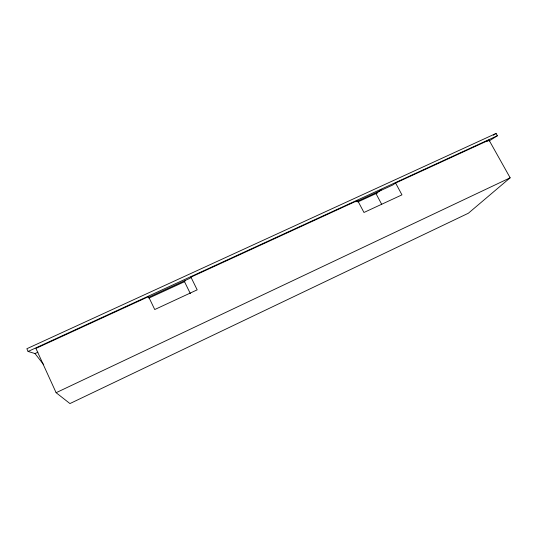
<?xml version="1.0" encoding="UTF-8"?>
<svg xmlns="http://www.w3.org/2000/svg" width="537" height="537" viewBox="0 0 537 537"><rect width="100%" height="100%" fill="white"/><g stroke="black" fill="none" stroke-linecap="round" stroke-linejoin="round"><path stroke-width="0.81" d="M148.83 298.136L184.527 281.71L185.5 280.368M190.944 277.132L197.18 289.846L154.743 309.534L148.534 296.632L35.919 348.412L56.116 392.708L69.944 403.569L468.378 213.223L510.15 177.801L489.012 140.076L395.594 183.03L401.958 194.857L363.972 212.477L357.629 200.489L190.944 277.132L190.138 278.193L148.178 297.498M355.789 201.831L357.629 200.489M381.384 189.783L375.974 193.595L381.733 204.396M395.594 183.03L392.795 184.976L357.434 201.241M493.322 135.203L496.094 133.431L497.39 135.74L489.053 141.016M486.898 141.426L489.012 140.076M56.116 392.708L510.15 177.801M357.783 201.972L377.491 192.904M496.094 133.431L26.85 348.735L28.085 351.46L35.006 353.554L37.932 352.205M28.085 351.46L497.39 135.74M35.006 353.554L43.705 364.73M184.527 281.71L190.36 293.632"/></g></svg>
